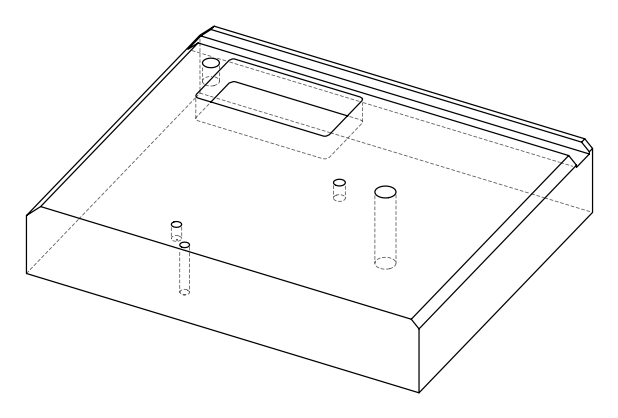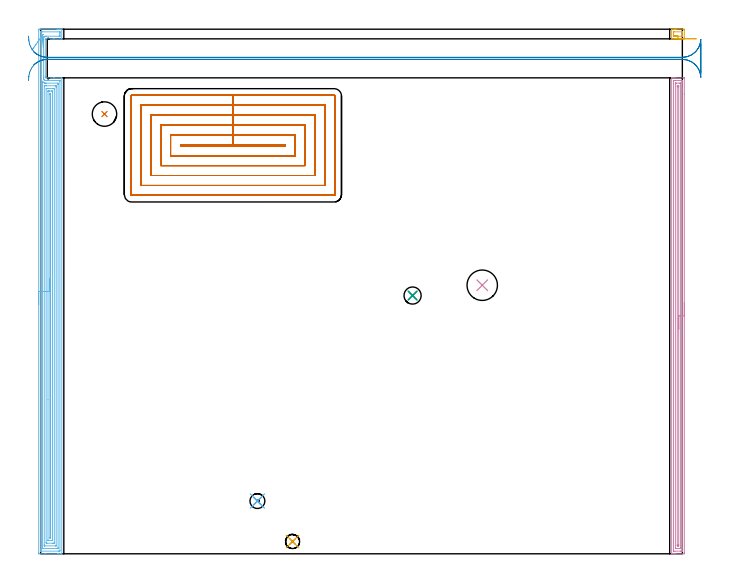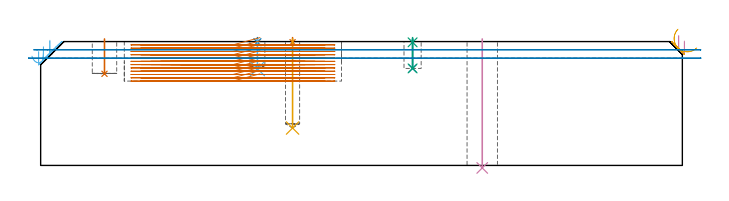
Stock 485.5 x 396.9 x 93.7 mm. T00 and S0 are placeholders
(PLAN: 14 operations, 9 tool changes, 85.6 min)
(1 SPOT_DRILL | STEP1POCKET | NXT0321_9005460120000 | 0.03 min | 6 mm3)
(2 SPOT_DRILL_1 | STEP1POCKET_1 | NXT0321_9005460120000 | 0.03 min | 3 mm3)
(3 SPOT_DRILL_2 | STEP1POCKET_3 | NXT0321_9005460120000 | 0.03 min | 4 mm3)
(4 INDEXABLE_INSERT_DRILL_THROUGH_HOLE_FROM_SOLID | STEP1HOLE | NXT0302_017 | 0.39 min | 38864 mm3)
(5 DRILL_BLIND_HOLE_INTO_CENTER | STEP1POCKET | UGT0301_219 | 0.27 min | 5652 mm3)
(6 DRILL_BLIND_HOLE_INTO_CENTER_1 | STEP1POCKET_1 | NXT0301_084 | 0.09 min | 1907 mm3)
(7 INDEXABLE_INSERT_DRILL_BLIND_HOLE_FROM_SOLID | STEP1POCKET_2 | NXT0302_008 | 0.11 min | 6489 mm3)
(8 DRILL_BLIND_HOLE_INTO_CENTER_2 | STEP1POCKET_3 | NXT0301_055 | 0.09 min | 1057 mm3)
(9 DRILL_TO_ENLARGE_BLIND_HOLE | STEP1POCKET_3 | UGT0301_374 | 0.09 min | 1624 mm3)
(10 AREA_MILL | FG_CHAMFER_SURFACE | UGT0205_001 | 11.72 min | 16856 mm3)
(11 AREA_MILL_1 | FG_CHAMFER_SURFACE_1 | UGT0205_001 | 0.4 min | 601 mm3)
(12 AREA_MILL_2 | FG_CHAMFER_SURFACE_2 | UGT0205_001 | 21.41 min | 60608 mm3)
(13 MILL_RECTANGULAR_POCKET | POCKET_RECTANGULAR_STRAIGHT | NXT0201_013 | Follow Part, ap 2.5, ae 75% | 46.61 min | 420356 mm3)
(14 MILL_RECTANGULAR_SLOT | SLOT_RECTANGULAR | UGT0201_006 | Follow Part, ap 7, ae 75% | 4.29 min | 174494 mm3)
(TOOL NXT0321_9005460120000 | NC Spot Drill, 142deg, 12mm, Carbide, Uncoated | D12 PA142 FL30 Z2)
(TOOL NXT0302_017 | Index. Insert Drill 23mm [880-D2300L25-05] | D23 PA176 FL115 Z2)
(TOOL UGT0301_219 | Twist Drill 10.7 mm | D10.7 PA118 FL90 Z2)
(TOOL NXT0301_084 | Carbide Drill 11.3mm [860.1-1130-034A1-MM 2214] | D11.3 PA140 FL55 Z2)
(TOOL NXT0302_008 | Index. Insert Drill 18.5mm [880-D1850L25-05] | D18.5 PA176 FL93 Z2)
(TOOL NXT0301_055 | Carbide Drill 8.4mm [860.1-0840-042A1-MM 2214] | D8.4 PA140 FL61 Z2)
(TOOL UGT0301_374 | Twist Drill Flat Bottom 13 mm | D13 PA180 FL101 Z2)
(TOOL UGT0205_001 | Chamfer Mill 20 x 3 x 45 deg. | D20 FL50 Z2)
(TOOL NXT0201_013 | ENDMILL 10mm | D10 FL30 Z4)
(TOOL UGT0201_006 | End Mill 28 mm | D28 FL25 Z2)
(OP 1 SPOT_DRILL)
G17 G21 G94 G90
T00 M6
G54
G17 G0 G90 X190.6 Y9.3 S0 M3
G43 Z103.7 H0
G94 G81 G98 Z93.239 F250. R96.7
G80
M5
M2
(OP 2 SPOT_DRILL_1)
G17 G21 G94 G90
T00 M6
G54
G17 G0 G90 X164. Y39.9 S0 M3
G43 Z103.7 H0
G94 G81 G98 Z93.214 F250. R96.7
G80
M5
M2
(OP 3 SPOT_DRILL_2)
G17 G21 G94 G90
T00 M6
G54
G17 G0 G90 X281.4 Y195.4 S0 M3
G43 Z103.7 H0
G94 G81 G98 Z93.14 F250. R96.7
G80
M5
M2
(OP 4 INDEXABLE_INSERT_DRILL_THROUGH_HOLE_FROM_SOLID)
G17 G21 G94 G90
T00 M6
G54
G17 G0 G90 X334.1 Y203.2 S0 M3
G43 Z103.7 H1
G94 G81 G98 Z-1.902 F250. R95.7
G80
M5
M2
(OP 5 DRILL_BLIND_HOLE_INTO_CENTER)
G17 G21 G94 G90
T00 M6
G54
G17 G0 G90 X190.6 Y9.3 S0 M3
G43 Z103.7 H0
G94 G81 G98 Z28.3 F250. R95.7
G80
M5
M2
(OP 6 DRILL_BLIND_HOLE_INTO_CENTER_1)
G17 G21 G94 G90
T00 M6
G54
G17 G0 G90 X164. Y39.9 S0 M3
G43 Z103.7 H1
G94 G81 G98 Z73.2 F250. R95.7
G80
M5
M2
(OP 7 INDEXABLE_INSERT_DRILL_BLIND_HOLE_FROM_SOLID)
G17 G21 G94 G90
T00 M6
G54
G17 G0 G90 X48.3 Y332.7 S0 M3
G43 Z103.7 H1
G94 G81 G98 Z69.3 F250. R95.7
G80
M5
M2
(OP 8 DRILL_BLIND_HOLE_INTO_CENTER_2)
G17 G21 G94 G90
T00 M6
G54
G17 G0 G90 X281.4 Y195.4 S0 M3
G43 Z103.7 H1
G94 G81 G98 Z73.4 F250. R95.7
G80
M5
M2
(OP 9 DRILL_TO_ENLARGE_BLIND_HOLE)
G17 G21 G94 G90
T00 M6
G54
G17 G0 G90 X281.4 Y195.4 S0 M3
G43 Z103.7 H0
G94 G81 G98 Z73.4 F250. R95.7
G80
M5
M2
(OP 10 AREA_MILL)
G17 G21 G94 G90
T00 M6
G54
G17 G0 G90 X487. Y190.05 S1061 M3
G43 Z103.7 H0
Z94.1
G94 G1 Y190.012 Z93.228 F250.
Y189.898 Z92.364
Y189.709 Z91.512
Y189.447 Z90.68
Y189.113 Z89.874
Y188.71 Z89.1
Y188.242 Z88.364
Y187.71 Z87.672
Y187.121 Z87.029
Y186.478 Z86.44
Y185.786 Z85.909
Y185.05 Z85.44
Y184.276 Z85.037
Y183.47 Z84.703
Y182.638 Z84.441
Y181.787 Z84.252
Y180.922 Z84.138
Y180.05 Z84.1
Y0.61
X486.995 Y0.127 Z84.103
X486.992 Y0.01 Z84.106
X486.87 Y0. Z84.227
X480.443 Z90.651
X479.886 Z91.211
X479.565 Z91.531
X479.007 Z92.089
X478.687 Z92.408
X477.698 Z93.401
X477.547 Y0.003 Z93.546
X477.402 Y0.01 Z93.688
X477.4 Y0.163 Z93.7
Y359.937
X477.402 Y360.09 Z93.688
X477.547 Y360.097 Z93.546
X477.698 Y360.1 Z93.401
X478.045 Z93.055
X478.687 Z92.408
X479.886 Z91.211
X480.443 Z90.651
X486.313 Z84.784
X486.592 Y360.096 Z84.506
X486.992 Y360.09 Z84.105
X486.996 Y359.901 Z84.102
X486.999 Y359.491 Z84.101
X487. Y347.887 Z84.1
Y180.05
X485.586 Z85.514
X485.585 Y2.526 Z85.515
X485.584 Y2.395 Z85.516
X485.579 Y2.023 Z85.521
X485.217 Y2.007 Z85.883
X484.835 Y2.003 Z86.265
X484.345 Y2. Z86.755
X483.957 Z87.143
X479.953 Z91.147
X479.075 Z92.025
X478.89 Y2.002 Z92.21
X478.861 Y2.004 Z92.239
X478.831 Y2.01 Z92.269
X478.821 Y2.018 Z92.279
X478.82 Y2.041 Z92.28
X478.815 Y2.264 Z92.285
X478.814 Y8.684 Z92.286
X478.815 Y357.574 Z92.285
X478.816 Y357.705 Z92.284
X478.821 Y358.077 Z92.279
X479.183 Y358.093 Z91.917
X479.565 Y358.097 Z91.535
X480.055 Y358.1 Z91.045
X480.443 Z90.657
X484.446 Z86.654
X485.325 Z85.775
X485.51 Y358.098 Z85.59
X485.539 Y358.096 Z85.561
X485.569 Y358.09 Z85.531
X485.579 Y358.082 Z85.521
X485.58 Y358.06 Z85.52
X485.585 Y357.836 Z85.515
X485.586 Y351.414 Z85.514
Y180.05
X484.172 Z86.928
X484.171 Y4.855 Z86.929
X484.169 Y4.181 Z86.931
X484.167 Y4.072 Z86.933
X484.165 Y4.021 Z86.935
X484.156 Y4.009 Z86.944
X484.13 Y4.004 Z86.97
X483.957 Y4.002 Z87.143
X483.256 Y4. Z87.844
X481.322 Z89.778
X480.62 Y4.001 Z90.48
X480.443 Y4.005 Z90.657
X480.267 Y4.01 Z90.833
X480.235 Y4.019 Z90.865
X480.232 Y4.05 Z90.868
X480.23 Y4.108 Z90.87
X480.229 Y4.181 Z90.871
X480.228 Y4.399 Z90.872
X480.229 Y355.245 Z90.871
X480.231 Y355.92 Z90.869
X480.233 Y356.028 Z90.867
X480.235 Y356.079 Z90.865
X480.244 Y356.091 Z90.856
X480.27 Y356.096 Z90.83
X480.443 Y356.098 Z90.657
X481.144 Y356.1 Z89.956
X483.078 Z88.022
X483.78 Y356.099 Z87.32
X483.957 Y356.095 Z87.143
X484.133 Y356.09 Z86.967
X484.165 Y356.081 Z86.935
X484.167 Y356.05 Z86.933
X484.17 Y355.992 Z86.93
X484.171 Y355.92 Z86.929
Y355.701
X484.172 Y180.05 Z86.928
X482.757 Z88.343
Y6.859
X482.756 Y6.293 Z88.344
X482.754 Y6.104 Z88.346
X482.751 Y6.036 Z88.349
X482.748 Y6.01 Z88.352
X482.727 Y6.008 Z88.373
X482.622 Y6.004 Z88.478
X482.2 Y6. Z88.9
X482.166 Z88.934
X481.777 Y6.007 Z89.323
X481.681 Y6.01 Z89.419
X481.649 Y6.02 Z89.451
X481.647 Y6.051 Z89.453
X481.645 Y6.131 Z89.455
X481.643 Y6.532 Z89.457
Y6.859
Y353.241
X481.644 Y353.807 Z89.456
X481.646 Y353.996 Z89.454
X481.649 Y354.064 Z89.451
X481.652 Y354.09 Z89.448
X481.673 Y354.092 Z89.427
X481.778 Y354.096 Z89.322
X482.2 Y354.1 Z88.9
X482.234 Z88.866
X482.623 Y354.093 Z88.477
X482.719 Y354.09 Z88.381
X482.751 Y354.081 Z88.349
X482.753 Y354.049 Z88.347
X482.755 Y353.969 Z88.345
X482.757 Y353.568 Z88.343
Y353.241
Y180.05
Y179.178 Z88.381
Y178.314 Z88.495
Y177.462 Z88.683
Y176.63 Z88.946
Y175.824 Z89.28
Y175.05 Z89.682
Y174.314 Z90.151
Y173.622 Z90.682
Y172.979 Z91.272
Y172.39 Z91.915
Y171.859 Z92.607
Y171.39 Z93.343
Y170.987 Z94.117
Y170.653 Z94.923
Y170.391 Z95.755
Y170.202 Z96.606
Y170.088 Z97.471
Y170.05 Z98.343
G0 Z103.7
M5
M2
(OP 11 AREA_MILL_1)
G17 G21 G94 G90
T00 M6
G54
G17 G0 G90 X496.342 Y389.6 S1061 M3
G43 Z103.7 H0
Z88.894
G94 G1 X495.699 Z88.305 F250.
X495.007 Z87.774
X494.271 Z87.305
X493.497 Z86.902
X492.691 Z86.568
X491.859 Z86.306
X491.008 Z86.117
X490.143 Z86.003
X489.271 Z85.965
X488.4 Z86.003
X487.535 Z86.117
X486.683 Z86.306
X485.851 Z86.568
X485.045 Z86.902
X484.271 Z87.305
X483.535 Z87.774
X482.843 Z88.305
X482.2 Z88.894
X481.322 Z89.772
X480.638 Z90.46
X480.443 Z90.654
X479.759 Z91.338
X479.565 Z91.531
X479.176 Z91.923
X478.197 Z92.902
X477.579 Y389.601 Z93.519
X477.406 Y389.61 Z93.692
X477.4 Y389.698 Z93.7
Y396.802
X477.406 Y396.89 Z93.692
X477.581 Y396.9 Z93.517
X479.176 Z91.923
X479.565 Z91.531
X479.759 Z91.338
X480.443 Z90.654
X480.638 Z90.46
X481.322 Z89.772
X486.25 Z84.846
X486.592 Y396.896 Z84.505
X486.991 Y396.891 Z84.105
X486.995 Y396.765 Z84.103
X486.999 Y396.358 Z84.101
X487. Y395.945 Z84.1
Y390.617
X486.999 Y390.142 Z84.101
X486.995 Y389.735 Z84.103
X486.991 Y389.609 Z84.105
X486.592 Y389.6 Z84.505
X482.2 Z88.894
X482.202 Y390.14 Z88.898
Y390.142
X482.2 Y391.6 Z88.9
X479. Y391.601 Z92.1
X478.877 Y391.607 Z92.223
X478.821 Y391.611 Z92.279
X478.816 Y391.787 Z92.284
X478.815 Y391.918 Z92.285
X478.814 Y394.582 Z92.286
X478.816 Y394.772 Z92.284
X478.819 Y394.865 Z92.281
X478.82 Y394.882 Z92.28
X478.847 Y394.89 Z92.253
X478.936 Y394.894 Z92.164
X479.251 Y394.9 Z91.849
X485.4 Y394.899 Z85.7
X485.523 Y394.893 Z85.577
X485.579 Y394.889 Z85.521
X485.584 Y394.713 Z85.516
X485.585 Y394.582 Z85.515
X485.586 Y391.918 Z85.514
X485.584 Y391.728 Z85.516
X485.581 Y391.635 Z85.519
X485.58 Y391.618 Z85.52
X485.553 Y391.61 Z85.547
X485.464 Y391.606 Z85.636
X485.149 Y391.6 Z85.951
X484.835 Z86.265
X482.2 Z88.9
X481.611 Z89.543
X481.08 Z90.235
X480.611 Z90.971
X480.208 Z91.745
X479.874 Z92.551
X479.612 Z93.383
X479.423 Z94.235
X479.309 Z95.1
X479.271 Z95.971
X479.309 Z96.843
X479.423 Z97.708
X479.612 Z98.559
X479.874 Z99.391
X480.208 Z100.197
X480.611 Z100.971
X481.08 Z101.707
X481.611 Z102.399
X482.2 Z103.042
G0 Z103.7
M5
M2
(OP 12 AREA_MILL_2)
G17 G21 G94 G90
T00 M6
G54
G17 G0 G90 X-1.5 Y188.45 S1061 M3
G43 Z103.7 H0
Z86.2
G94 G1 Y188.488 Z85.328 F250.
Y188.602 Z84.464
Y188.791 Z83.612
Y189.053 Z82.78
Y189.387 Z81.974
Y189.79 Z81.2
Y190.259 Z80.464
Y190.79 Z79.772
Y191.379 Z79.129
Y192.022 Z78.54
Y192.714 Z78.009
Y193.45 Z77.54
Y194.224 Z77.137
Y195.03 Z76.803
Y195.862 Z76.541
Y196.714 Z76.352
Y197.578 Z76.238
Y198.45 Z76.2
Y395.805
X-1.499 Y396.285 Z76.201
X-1.496 Y396.694 Z76.202
X-1.492 Y396.89 Z76.205
X-1.093 Y396.895 Z76.604
X-0.488 Y396.9 Z77.209
X12.354 Z90.049
X12.959 Z90.653
X13.505 Z91.202
X13.837 Z91.533
X14.383 Z92.079
X14.715 Z92.41
X15.379 Z93.078
X15.693 Z93.392
X15.849 Y396.897 Z93.541
X15.998 Y396.89 Z93.689
X16. Y396.731 Z93.7
Y390.032
X15.993 Y389.61 Z93.693
X15.606 Y389.6 Z93.306
X10.296 Z87.996
X9.446 Z87.139
X3.502 Z81.197
Y389.083
X3.5 Y389.049 Z81.199
Y389.042
Y361.269 Z81.2
X3.501 Y361.179 Z81.195
X3.5 Y361.09 Z81.2
X3.501 Y360.692 Z81.198
X3.502 Y360.641 Z81.197
X3.503 Y360.621
X3.502 Y360.597
Y360.1
X9.446 Z87.139
X10.301 Z88.001
X15.604 Z93.304
X15.993 Y360.09 Z93.693
X16. Y359.665 Z93.7
Y0.169
X15.998 Y0.01 Z93.689
X15.849 Y0.003 Z93.541
X15.693 Y0. Z93.392
X15.379 Z93.078
X14.715 Z92.41
X13.505 Z91.202
X12.959 Z90.653
X3.434 Z81.132
X-1.093 Z76.604
X-1.369 Y0.003 Z76.328
X-1.492 Y0.01 Z76.206
X-1.499 Y0.135 Z76.199
X-1.5 Y0.615 Z76.2
Y198.45
X-0.086 Z77.614
X-0.085 Y394.366 Z77.615
X-0.084 Y394.498 Z77.616
X-0.079 Y394.87 Z77.621
X0.277 Y394.891 Z77.977
X0.663 Y394.897 Z78.363
X1.147 Y394.9 Z78.847
X14.321 Z92.021
X14.509 Y394.897 Z92.209
X14.54 Y394.895 Z92.24
X14.569 Y394.891 Z92.269
X14.579 Y394.854 Z92.279
X14.584 Y394.632 Z92.284
X14.585 Y394.498 Z92.285
X14.586 Y393.737 Z92.286
Y392.844
X14.585 Y391.951 Z92.285
X14.584 Y391.819 Z92.284
X14.581 Y391.63 Z92.281
X14.58 Y391.614 Z92.28
X14.525 Y391.609 Z92.225
X14.411 Y391.604 Z92.111
X14.267 Y391.601 Z91.967
X14.052 Y391.6 Z91.752
X4.392 Z82.092
X4.176 Y391.598 Z81.876
X3.522 Y391.591 Z81.222
X3.298 Y391.57 Z80.998
X3.026 Y391.474 Z80.726
X2.859 Y391.372 Z80.559
X2.691 Y391.228 Z80.391
X2.577 Y391.103 Z80.277
X2.443 Y390.926 Z80.143
X2.433 Y390.912 Z80.133
X2.42 Y390.887 Z80.12
X2.284 Y390.603 Z79.984
X2.224 Y390.439 Z79.924
X2.177 Y390.279 Z79.877
X2.126 Y390.033 Z79.826
X2.097 Y389.753 Z79.797
X2.091 Y389.474 Z79.791
X2.088 Y389.139 Z79.788
X2.086 Y388.586 Z79.786
Y388.246
Y361.451
X2.087 Y360.897 Z79.787
X2.089 Y360.558 Z79.789
X2.094 Y359.996 Z79.794
X2.127 Y359.665 Z79.827
X2.178 Y359.417 Z79.878
X2.259 Y359.161 Z79.959
X2.33 Y358.993 Z80.03
X2.42 Y358.814 Z80.12
X2.444 Y358.772 Z80.144
X2.491 Y358.7 Z80.191
X2.68 Y358.483 Z80.38
X2.877 Y358.307 Z80.577
X3.097 Y358.193 Z80.797
X3.19 Y358.159 Z80.89
X3.298 Y358.131 Z80.998
X3.628 Y358.11 Z81.328
X3.957 Y358.102 Z81.657
X4.176 Y358.101 Z81.876
X4.837 Y358.1 Z82.537
X14.498 Y358.099 Z92.198
X14.552 Y358.096 Z92.252
X14.569 Y358.092 Z92.269
X14.579 Y358.087 Z92.279
X14.581 Y358.066 Z92.281
X14.584 Y358.012 Z92.284
X14.585 Y357.879 Z92.285
X14.586 Y357.117 Z92.286
X14.585 Y2.534 Z92.285
X14.584 Y2.402 Z92.284
X14.579 Y2.03 Z92.279
X14.223 Y2.009 Z91.923
X13.837 Y2.004 Z91.537
X13.353 Y2. Z91.053
X0.179 Z77.879
X-0.009 Y2.003 Z77.691
X-0.04 Y2.005 Z77.66
X-0.069 Y2.009 Z77.631
X-0.079 Y2.046 Z77.621
X-0.084 Y2.268 Z77.616
X-0.085 Y2.402 Z77.615
X-0.086 Y3.163 Z77.614
Y198.45
X1.328 Z79.028
X1.329 Y357.419 Z79.029
X1.33 Y357.481 Z79.03
X1.332 Y357.516 Z79.032
X1.351 Y357.492 Z79.051
X1.459 Y357.342 Z79.159
X1.541 Y357.23 Z79.241
X1.742 Y356.986 Z79.442
X1.898 Y356.816 Z79.598
X2.088 Y356.654 Z79.788
X2.265 Y356.513 Z79.965
X2.42 Y356.42 Z80.12
X2.794 Y356.238 Z80.494
X3.032 Y356.166 Z80.732
X3.268 Y356.122 Z80.968
X3.298 Y356.121 Z80.998
X4.169 Y356.1 Z81.869
X12.951 Z90.651
X13.164 Y356.093 Z90.864
X13.167 Y355.88 Z90.867
X13.171 Y355.199 Z90.871
Y354.983
X13.172 Y4.865 Z90.872
X13.171 Y4.188 Z90.871
X13.169 Y4.08 Z90.869
X13.166 Y4.027 Z90.866
X13.163 Y4.01 Z90.863
X13.139 Y4.005 Z90.839
X12.959 Y4.002 Z90.659
X12.265 Y4. Z89.965
X1.726 Z79.426
X1.541 Y4.003 Z79.241
X1.357 Y4.008 Z79.057
X1.337 Y4.01 Z79.037
X1.335 Y4.022 Z79.035
X1.331 Y4.058 Z79.031
X1.329 Y4.116 Z79.029
Y4.188
X1.328 Y198.45 Z79.028
X2.743 Z80.443
Y353.413
X2.745 Y353.975 Z80.445
X2.749 Y354.165 Z80.449
X2.75 Y354.186 Z80.45
X3.298 Y354.128 Z80.998
X3.979 Y354.106 Z81.679
X4.176 Y354.103 Z81.876
X4.378 Y354.101 Z82.078
X11.405 Y354.099 Z89.105
X11.609 Y354.095 Z89.309
X11.711 Y354.09 Z89.411
X11.751 Y354.086 Z89.451
X11.752 Y354.056 Z89.452
X11.756 Y353.743 Z89.456
X11.757 Y353.413 Z89.457
Y352.849
Y6.303
X11.755 Y6.115 Z89.455
X11.753 Y6.047 Z89.453
X11.751 Y6.015 Z89.451
X11.734 Y6.01 Z89.434
X11.629 Y6.007 Z89.329
X11.202 Y6. Z88.902
X11.177 Z88.877
X3.273 Z80.973
X2.872 Y6.004 Z80.572
X2.772 Y6.008 Z80.472
X2.752 Y6.01 Z80.452
X2.749 Y6.023 Z80.449
X2.746 Y6.057 Z80.446
X2.744 Y6.136 Z80.444
X2.743 Y6.539 Z80.443
Y6.867
Y198.45
X4.157 Z81.857
X4.158 Y351.646 Z81.858
X4.176 Y352.09 Z81.876
X4.639 Y352.098 Z82.339
X5.054 Y352.099 Z82.754
X5.467 Y352.1 Z83.167
X8.98 Z86.68
X9.446 Y352.099 Z87.146
X9.861 Y352.098 Z87.561
X10.324 Y352.09 Z88.024
X10.342 Y351.627 Z88.042
X10.343 Y351.608 Z88.043
Y8.635
X10.324 Y8.01 Z88.024
X10.085 Y8.003 Z87.785
X9.446 Y8. Z87.146
X9.21 Z86.91
X4.818 Y8.001 Z82.518
X4.176 Y8.01 Z81.876
X4.158 Y8.654 Z81.858
X4.157 Y8.673 Z81.857
Y198.45
X5.571 Z83.271
X5.572 Y349.84 Z83.272
X5.573 Y350.024 Z83.273
X5.575 Y350.069 Z83.275
X5.577 Y350.085 Z83.277
X5.594 Y350.09 Z83.294
X5.68 Y350.097 Z83.38
X5.933 Y350.099 Z83.633
X6.556 Y350.1 Z84.256
X6.811 Z84.511
X8.312 Z86.012
X8.567 Y350.098 Z86.267
X8.823 Y350.094 Z86.523
X8.895 Y350.09 Z86.595
X8.922 Y350.083 Z86.622
X8.924 Y350.06 Z86.624
X8.927 Y349.963 Z86.627
X8.928 Y349.84 Z86.628
X8.929 Y349.473 Z86.629
Y10.966
X8.927 Y10.44 Z86.627
X8.925 Y10.077 Z86.625
X8.922 Y10.024 Z86.622
X8.915 Y10.01 Z86.615
X8.891 Y10.007 Z86.591
X8.784 Y10.003 Z86.484
X8.567 Y10.001 Z86.267
X5.788 Z83.488
X5.673 Y10.003 Z83.373
X5.597 Y10.007 Z83.297
X5.58 Y10.01 Z83.28
X5.578 Y10.025 Z83.278
X5.575 Y10.073 Z83.275
X5.572 Y10.44 Z83.272
X5.571 Y116.586 Z83.271
Y198.45
X6.985 Z84.685
X6.986 Y347.338 Z84.686
X6.99 Y347.872 Z84.69
X6.992 Y348.054 Z84.692
X7.227 Y348.09 Z84.927
X7.508 Y348.054 Z85.208
X7.514 Y347.161 Z85.214
Y12.404
X7.513 Y12.226 Z85.213
X7.51 Y12.092 Z85.21
X7.508 Y12.028 Z85.208
X7.5 Y12.01 Z85.2
X7.472 Y12.007 Z85.172
X7.361 Y12.004 Z85.061
X7.032 Y12.002 Z84.732
X7.003 Y12.006 Z84.703
X6.996 Y12.008 Z84.696
X6.992 Y12.042 Z84.692
X6.988 Y12.226 Z84.688
X6.986 Y12.404 Z84.686
X6.985 Y198.45 Z84.685
Y199.322 Z84.723
Y200.187 Z84.837
Y201.038 Z85.026
Y201.87 Z85.288
Y202.676 Z85.622
Y203.45 Z86.025
Y204.186 Z86.494
Y204.878 Z87.025
Y205.521 Z87.614
Y206.11 Z88.257
Y206.642 Z88.95
Y207.11 Z89.685
Y207.513 Z90.459
Y207.847 Z91.265
Y208.109 Z92.097
Y208.298 Z92.949
Y208.412 Z93.814
Y208.45 Z94.685
G0 Z103.7
X2.064 Y383.041
Z89.795
G1 X2.067 Y383.011 Z88.924
X2.063 Y383.056 Z88.052
X2.054 Y383.177 Z87.188
X2.038 Y383.372 Z86.338
X2.017 Y383.641 Z85.509
X1.99 Y383.98 Z84.705
X1.958 Y384.388 Z83.935
X1.92 Y384.862 Z83.203
X1.878 Y385.397 Z82.516
X1.831 Y385.99 Z81.877
X1.779 Y386.636 Z81.293
X1.724 Y387.33 Z80.768
X1.666 Y388.068 Z80.306
X1.604 Y388.842 Z79.909
X1.541 Y389.649 Z79.582
X1.475 Y390.48 Z79.327
X1.407 Y391.331 Z79.145
X1.339 Y392.194 Z79.039
X1.335 Y392.237 Z79.035
X1.332 Y392.351 Z79.032
X1.329 Y392.495 Z79.029
Y392.712
X1.331 Y392.82 Z79.031
X1.334 Y392.873 Z79.034
X1.337 Y392.89 Z79.037
X1.361 Y392.895 Z79.061
X1.541 Y392.898 Z79.241
X1.726 Y392.897 Z79.426
X1.849 Y392.892 Z79.549
X1.875 Y392.89 Z79.575
X1.856 Y392.866 Z79.556
X1.806 Y392.803 Z79.506
X1.728 Y392.712 Z79.428
X1.644 Y392.608 Z79.344
X1.541 Y392.474 Z79.241
X1.399 Y392.279 Z79.099
X1.339 Y392.194 Z79.039
X0.89 Y391.565 Z78.634
X0.422 Y390.91 Z78.298
X-0.061 Y390.233 Z78.033
X-0.556 Y389.541 Z77.842
X-1.058 Y388.837 Z77.726
X-1.564 Y388.128 Z77.685
X-2.071 Y387.418 Z77.721
X-2.574 Y386.714 Z77.832
X-3.069 Y386.021 Z78.019
X-3.553 Y385.343 Z78.279
X-4.022 Y384.686 Z78.61
X-4.472 Y384.056 Z79.011
X-4.9 Y383.456 Z79.478
X-5.303 Y382.891 Z80.007
X-5.678 Y382.366 Z80.594
X-6.022 Y381.885 Z81.236
X-6.331 Y381.452 Z81.926
X-6.605 Y381.068 Z82.661
G0 Z103.7
M5
M2
(OP 13 MILL_RECTANGULAR_POCKET)
G17 G21 G94 G90
T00 M6
G54
G17 G0 G90 X165.945 Y309.4 S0 M3
G43 Z103.7 H0
Z96.7
G94 G1 X145.45 Z91.208 F250.
X105.8 F500.
Y308.7
X185.1
Y309.4
X145.45
Y316.9
X98.3
Y301.2
X192.6
Y316.9
X145.45
Y324.4
X90.8
Y293.7
X200.1
Y324.4
X145.45
Y331.9
X83.3
Y286.2
X207.6
Y331.9
X145.45
Y339.4
X75.8
Y278.7
X215.1
Y339.4
X145.45
Y346.9
X68.8
G3 X68.3 Y346.4 R0.5
G1 Y271.7
G3 X68.8 Y271.2 R0.5
G1 X222.1
G3 X222.6 Y271.7 R0.5
G1 Y346.4
G3 X222.1 Y346.9 R0.5
G1 X145.45
X144.45
G0 X165.945 Y309.4 Z94.208
G1 X145.45 Z88.717 F250.
X105.8 F500.
Y308.7
X185.1
Y309.4
X145.45
Y316.9
X98.3
Y301.2
X192.6
Y316.9
X145.45
Y324.4
X90.8
Y293.7
X200.1
Y324.4
X145.45
Y331.9
X83.3
Y286.2
X207.6
Y331.9
X145.45
Y339.4
X75.8
Y278.7
X215.1
Y339.4
X145.45
Y346.9
X68.8
G3 X68.3 Y346.4 R0.5
G1 Y271.7
G3 X68.8 Y271.2 R0.5
G1 X222.1
G3 X222.6 Y271.7 R0.5
G1 Y346.4
G3 X222.1 Y346.9 R0.5
G1 X145.45
X144.45
G0 X165.945 Y309.4 Z91.717
G1 X145.45 Z86.225 F250.
X105.8 F500.
Y308.7
X185.1
Y309.4
X145.45
Y316.9
X98.3
Y301.2
X192.6
Y316.9
X145.45
Y324.4
X90.8
Y293.7
X200.1
Y324.4
X145.45
Y331.9
X83.3
Y286.2
X207.6
Y331.9
X145.45
Y339.4
X75.8
Y278.7
X215.1
Y339.4
X145.45
Y346.9
X68.8
G3 X68.3 Y346.4 R0.5
G1 Y271.7
G3 X68.8 Y271.2 R0.5
G1 X222.1
G3 X222.6 Y271.7 R0.5
G1 Y346.4
G3 X222.1 Y346.9 R0.5
G1 X145.45
X144.45
G0 X165.945 Y309.4 Z89.225
G1 X145.45 Z83.733 F250.
X105.8 F500.
Y308.7
X185.1
Y309.4
X145.45
Y316.9
X98.3
Y301.2
X192.6
Y316.9
X145.45
Y324.4
X90.8
Y293.7
X200.1
Y324.4
X145.45
Y331.9
X83.3
Y286.2
X207.6
Y331.9
X145.45
Y339.4
X75.8
Y278.7
X215.1
Y339.4
X145.45
Y346.9
X68.8
G3 X68.3 Y346.4 R0.5
G1 Y271.7
G3 X68.8 Y271.2 R0.5
G1 X222.1
G3 X222.6 Y271.7 R0.5
G1 Y346.4
G3 X222.1 Y346.9 R0.5
G1 X145.45
X144.45
G0 X165.945 Y309.4 Z86.733
G1 X145.45 Z81.242 F250.
X105.8 F500.
Y308.7
X185.1
Y309.4
X145.45
Y316.9
X98.3
Y301.2
X192.6
Y316.9
X145.45
Y324.4
X90.8
Y293.7
X200.1
Y324.4
X145.45
Y331.9
X83.3
Y286.2
X207.6
Y331.9
X145.45
Y339.4
X75.8
Y278.7
X215.1
Y339.4
X145.45
Y346.9
X68.8
G3 X68.3 Y346.4 R0.5
G1 Y271.7
G3 X68.8 Y271.2 R0.5
G1 X222.1
G3 X222.6 Y271.7 R0.5
G1 Y346.4
G3 X222.1 Y346.9 R0.5
G1 X145.45
X144.45
G0 X165.945 Y309.4 Z84.242
G1 X145.45 Z78.75 F250.
X105.8 F500.
Y308.7
X185.1
Y309.4
X145.45
Y316.9
X98.3
Y301.2
X192.6
Y316.9
X145.45
Y324.4
X90.8
Y293.7
X200.1
Y324.4
X145.45
Y331.9
X83.3
Y286.2
X207.6
Y331.9
X145.45
Y339.4
X75.8
Y278.7
X215.1
Y339.4
X145.45
Y346.9
X68.8
G3 X68.3 Y346.4 R0.5
G1 Y271.7
G3 X68.8 Y271.2 R0.5
G1 X222.1
G3 X222.6 Y271.7 R0.5
G1 Y346.4
G3 X222.1 Y346.9 R0.5
G1 X145.45
X144.45
G0 X165.945 Y309.4 Z81.75
G1 X145.45 Z76.258 F250.
X105.8 F500.
Y308.7
X185.1
Y309.4
X145.45
Y316.9
X98.3
Y301.2
X192.6
Y316.9
X145.45
Y324.4
X90.8
Y293.7
X200.1
Y324.4
X145.45
Y331.9
X83.3
Y286.2
X207.6
Y331.9
X145.45
Y339.4
X75.8
Y278.7
X215.1
Y339.4
X145.45
Y346.9
X68.8
G3 X68.3 Y346.4 R0.5
G1 Y271.7
G3 X68.8 Y271.2 R0.5
G1 X222.1
G3 X222.6 Y271.7 R0.5
G1 Y346.4
G3 X222.1 Y346.9 R0.5
G1 X145.45
X144.45
G0 X165.945 Y309.4 Z79.258
G1 X145.45 Z73.767 F250.
X105.8 F500.
Y308.7
X185.1
Y309.4
X145.45
Y316.9
X98.3
Y301.2
X192.6
Y316.9
X145.45
Y324.4
X90.8
Y293.7
X200.1
Y324.4
X145.45
Y331.9
X83.3
Y286.2
X207.6
Y331.9
X145.45
Y339.4
X75.8
Y278.7
X215.1
Y339.4
X145.45
Y346.9
X68.8
G3 X68.3 Y346.4 R0.5
G1 Y271.7
G3 X68.8 Y271.2 R0.5
G1 X222.1
G3 X222.6 Y271.7 R0.5
G1 Y346.4
G3 X222.1 Y346.9 R0.5
G1 X145.45
X144.45
G0 X165.945 Y309.4 Z76.767
G1 X145.45 Z71.275 F250.
X105.8 F500.
Y308.7
X185.1
Y309.4
X145.45
Y316.9
X98.3
Y301.2
X192.6
Y316.9
X145.45
Y324.4
X90.8
Y293.7
X200.1
Y324.4
X145.45
Y331.9
X83.3
Y286.2
X207.6
Y331.9
X145.45
Y339.4
X75.8
Y278.7
X215.1
Y339.4
X145.45
Y346.9
X68.8
G3 X68.3 Y346.4 R0.5
G1 Y271.7
G3 X68.8 Y271.2 R0.5
G1 X222.1
G3 X222.6 Y271.7 R0.5
G1 Y346.4
G3 X222.1 Y346.9 R0.5
G1 X145.45
X144.45
G0 X165.945 Y309.4 Z74.275
G1 X145.45 Z68.783 F250.
X105.8 F500.
Y308.7
X185.1
Y309.4
X145.45
Y316.9
X98.3
Y301.2
X192.6
Y316.9
X145.45
Y324.4
X90.8
Y293.7
X200.1
Y324.4
X145.45
Y331.9
X83.3
Y286.2
X207.6
Y331.9
X145.45
Y339.4
X75.8
Y278.7
X215.1
Y339.4
X145.45
Y346.9
X68.8
G3 X68.3 Y346.4 R0.5
G1 Y271.7
G3 X68.8 Y271.2 R0.5
G1 X222.1
G3 X222.6 Y271.7 R0.5
G1 Y346.4
G3 X222.1 Y346.9 R0.5
G1 X145.45
X144.45
G0 X165.945 Y309.4 Z71.783
G1 X145.45 Z66.292 F250.
X105.8 F500.
Y308.7
X185.1
Y309.4
X145.45
Y316.9
X98.3
Y301.2
X192.6
Y316.9
X145.45
Y324.4
X90.8
Y293.7
X200.1
Y324.4
X145.45
Y331.9
X83.3
Y286.2
X207.6
Y331.9
X145.45
Y339.4
X75.8
Y278.7
X215.1
Y339.4
X145.45
Y346.9
X68.8
G3 X68.3 Y346.4 R0.5
G1 Y271.7
G3 X68.8 Y271.2 R0.5
G1 X222.1
G3 X222.6 Y271.7 R0.5
G1 Y346.4
G3 X222.1 Y346.9 R0.5
G1 X145.45
X144.45
G0 X165.945 Y309.4 Z69.292
G1 X145.45 Z63.8 F250.
X105.8 F500.
Y308.7
X185.1
Y309.4
X145.45
Y316.9
X98.3
Y301.2
X192.6
Y316.9
X145.45
Y324.4
X90.8
Y293.7
X200.1
Y324.4
X145.45
Y331.9
X83.3
Y286.2
X207.6
Y331.9
X145.45
Y339.4
X75.8
Y278.7
X215.1
Y339.4
X145.45
Y346.9
X68.8
G3 X68.3 Y346.4 R0.5
G1 Y271.7
G3 X68.8 Y271.2 R0.5
G1 X222.1
G3 X222.6 Y271.7 R0.5
G1 Y346.4
G3 X222.1 Y346.9 R0.5
G1 X145.45
X144.45
G0 Z103.7
M5
M2
(OP 14 MILL_RECTANGULAR_SLOT)
G17 G21 G94 G90
T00 M6
G54
G17 G0 G90 X-5.248 Y370.099 S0 M3
G43 Z103.7 H0
Z87.45
G94 G1 X-2.75 Y371.759 F250.
G2 X5. Y374.1 R14. F500.
G1 X485.5
G2 X499.291 Y362.507 R14.
G1 X499.321 Y362.502
G3 X499.5 Y364.733 R14.
G1 Y384.947
G3 X499.319 Y387.188 R14.
G1 X499.29 Y387.183
G2 X485.5 Y375.6 R14.
G1 X5.
G2 X-2.749 Y377.94 R14.
G1 X-5.248 Y379.601 F250.
G0 Z103.7
X-9.169 Y358.038
Z81.2
G1 X-8.969 Y361.031
G2 X5. Y374.1 R14. F500.
G1 X485.5
G2 X499.49 Y360.629 R14.
G1 X499.5
Y389.071
X499.49
G2 X485.5 Y375.6 R14.
G1 X5.
G2 X-8.969 Y388.669 R14.
G1 X-9.169 Y391.662 F250.
G0 Z103.7
M5
M2
